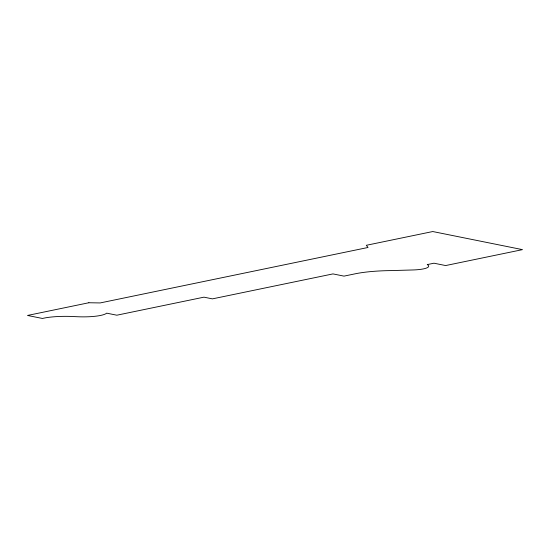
<?xml version="1.0" encoding="UTF-8"?>
<svg xmlns="http://www.w3.org/2000/svg" width="550" height="550" viewBox="0 0 550 550"><rect width="100%" height="100%" fill="white"/><g stroke="black" fill="none" stroke-linecap="round" stroke-linejoin="round"><path stroke-width="0.82" d="M88.853 302.748L27.5 315.452L42.412 318.457L45.347 317.852A34.086 6.909 1.3 0 1 69.341 316.387L77.935 316.752A26.833 5.438 1.3 0 0 106.679 313.156L116.834 315.205L203.968 297.165L212.41 298.87L332.97 273.907L343.998 276.127L356.173 273.604A61.318 12.437 1.3 0 1 391.036 270.593L412.239 269.981A20.921 4.242 1.3 0 0 427.226 264.598L433.984 263.202L445.638 265.554L522.5 249.638L432.761 231.543L366.307 245.3L368.033 247.479L100.155 302.94L88.853 302.748"/></g></svg>
